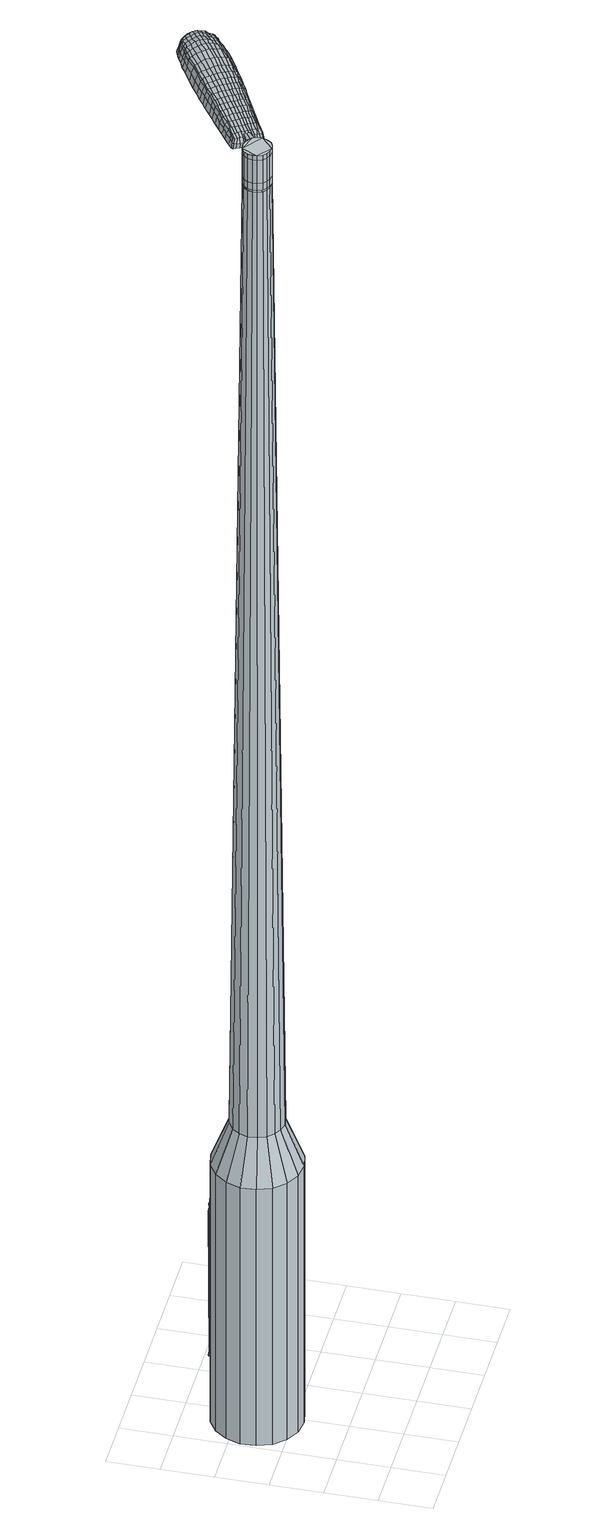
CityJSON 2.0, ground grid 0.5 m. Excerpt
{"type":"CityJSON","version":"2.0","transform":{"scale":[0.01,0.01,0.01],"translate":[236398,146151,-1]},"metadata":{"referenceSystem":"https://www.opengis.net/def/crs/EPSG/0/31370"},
"CityObjects":{
"object1":{"type":"GenericCityObject","attributes":{"cluster":683,"mean_distance_to_centroid":0.279,"new_centroid_x":236398.45,"new_centroid_y":146152.31,"mean_distance_to_camera":7.19,"H1":3.02,"H2":1.63,"Z_final":113.47,"cluster2":-1,"proj_x":236400.32,"proj_y":146155.31,"id_line":6601,"bearing_l":301.97,"distance":3.54,"orientation":"left","G_obj":31.97},"geometry":[{"type":"MultiSurface","lod":"2","boundaries":[[[0,1,2,3]],[[1,4,5,2]],[[4,6,7,5]],[[6,8,9,7]],[[8,10,11,9]],[[10,12,13,11]],[[12,14,15,13]],[[14,16,17,15]],[[16,18,19,17]],[[18,20,21,19]],[[20,22,23,21]],[[22,24,25,23]],[[24,26,27,25]],[[26,28,29,27]],[[28,30,31,29]],[[30,32,33,31]],[[32,34,35,33]],[[34,0,3,35]],[[36,37,38,39]],[[38,40,41,42]],[[41,43,42]],[[42,44,45,46]],[[45,47,46]],[[46,48,49,50]],[[49,51,50]],[[42,46,50,38]],[[50,52,39,38]],[[53,36,39]],[[2,5,7,35]],[[7,9,11,15]],[[11,13,15]],[[15,17,19,23]],[[19,21,23]],[[23,25,27,31]],[[27,29,31]],[[15,23,31,7]],[[31,33,35,7]],[[3,2,35]],[[1,0,54,55]],[[0,34,56,54]],[[34,32,57,56]],[[32,30,58,57]],[[30,28,59,58]],[[28,26,60,59]],[[26,24,61,60]],[[24,22,62,61]],[[22,20,63,62]],[[20,18,64,63]],[[18,16,65,64]],[[16,14,66,65]],[[14,12,67,66]],[[12,10,68,67]],[[10,8,69,68]],[[8,6,70,69]],[[6,4,71,70]],[[4,1,55,71]],[[55,54,72,73]],[[54,56,74,72]],[[56,57,75,74]],[[57,58,76,75]],[[58,59,77,76]],[[59,60,78,77]],[[60,61,79,78]],[[61,62,80,79]],[[62,63,81,80]],[[63,64,82,81]],[[64,65,83,82]],[[65,66,84,83]],[[66,67,85,84]],[[67,68,86,85]],[[68,69,87,86]],[[69,70,88,87]],[[70,71,89,88]],[[71,55,73,89]],[[90,91,92,73]],[[93,94,91,90]],[[75,95,94,93]],[[96,97,95,75]],[[98,99,97,96]],[[100,101,99,98]],[[102,103,101,100]],[[80,104,103,102]],[[105,106,104,80]],[[107,108,106,105]],[[83,109,108,107]],[[84,110,109,83]],[[111,112,110,84]],[[113,114,112,111]],[[115,116,114,113]],[[88,117,116,115]],[[118,119,117,88]],[[73,92,119,118]],[[120,121,122,123]],[[124,120,123,125]],[[126,124,125,127]],[[128,126,127,129]],[[130,128,129,131]],[[132,130,131,133]],[[134,132,133,135]],[[136,134,135,137]],[[138,136,137,139]],[[140,138,139,141]],[[142,140,141,143]],[[144,142,143,145]],[[146,144,145,147]],[[148,146,147,149]],[[150,148,149,151]],[[152,150,151,153]],[[72,90,73]],[[72,74,93,90]],[[74,75,93]],[[76,96,75]],[[76,77,98,96]],[[77,78,100,98]],[[78,79,102,100]],[[79,80,102]],[[81,105,80]],[[81,82,107,105]],[[82,83,107]],[[85,111,84]],[[85,86,113,111]],[[86,87,115,113]],[[87,88,115]],[[89,118,88]],[[89,73,118]],[[154,92,91]],[[155,119,92]],[[155,117,119]],[[156,116,117]],[[156,157,114,116]],[[157,158,112,114]],[[158,110,112]],[[159,108,109]],[[159,160,106,108]],[[160,104,106]],[[161,103,104]],[[161,162,101,103]],[[162,163,99,101]],[[163,164,97,99]],[[164,95,97]],[[165,94,95]],[[165,154,91,94]],[[39,52,152,166]],[[92,154,167,153]],[[53,39,166,121]],[[154,165,122,167]],[[36,53,121,120]],[[165,95,123,122]],[[37,36,120,124]],[[95,164,125,123]],[[38,37,124,126]],[[164,163,127,125]],[[40,38,126,128]],[[163,162,129,127]],[[41,40,128,130]],[[162,161,131,129]],[[43,41,130,132]],[[161,104,133,131]],[[42,43,132,134]],[[104,160,135,133]],[[44,42,134,136]],[[160,159,137,135]],[[45,44,136,138]],[[159,109,139,137]],[[47,45,138,140]],[[109,110,141,139]],[[46,47,140,142]],[[110,158,143,141]],[[48,46,142,144]],[[158,157,145,143]],[[49,48,144,146]],[[157,156,147,145]],[[51,49,146,148]],[[156,117,149,147]],[[50,51,148,150]],[[117,155,151,149]],[[52,50,150,152]],[[155,92,153,151]],[[152,153,168,169]],[[153,167,170,168]],[[167,122,171,170]],[[122,121,172,171]],[[121,166,173,172]],[[166,152,169,173]],[[174,175,176,177]],[[178,174,177,179]],[[174,178,180,181]],[[175,174,181,182]],[[183,184,185,186]],[[187,183,186,188]],[[183,187,189,190]],[[184,183,190,191]],[[192,193,194,195]],[[196,192,195,197]],[[192,196,198,199]],[[193,192,199,200]],[[201,202,203,204]],[[205,201,204,206]],[[201,205,207,208]],[[202,201,208,209]],[[210,211,212,213]],[[214,210,213,215]],[[210,214,216,217]],[[211,210,217,218]],[[219,220,221,222]],[[223,219,222,224]],[[219,223,225,226]],[[220,219,226,227]],[[228,229,230,231]],[[220,228,231,221]],[[228,220,227,232]],[[229,228,232,233]],[[234,235,236,237]],[[229,234,237,230]],[[234,229,233,238]],[[235,234,238,239]],[[240,178,179,241]],[[235,240,241,236]],[[240,235,239,242]],[[178,240,242,180]],[[243,244,245,246]],[[247,243,246,248]],[[243,247,249,250]],[[244,243,250,251]],[[252,253,254,255]],[[244,252,255,245]],[[252,244,251,256]],[[253,252,256,257]],[[258,259,260,261]],[[253,258,261,254]],[[258,253,257,262]],[[259,258,262,263]],[[264,265,266,267]],[[259,264,267,260]],[[264,259,263,268]],[[265,264,268,269]],[[270,175,182,271]],[[265,270,271,266]],[[270,265,269,272]],[[175,270,272,176]],[[273,274,275,276]],[[277,273,276,278]],[[273,277,279,280]],[[274,273,280,281]],[[282,283,284,285]],[[274,282,285,275]],[[282,274,281,286]],[[283,282,286,287]],[[288,289,290,291]],[[283,288,291,284]],[[288,283,287,292]],[[289,288,292,293]],[[294,187,188,295]],[[289,294,295,290]],[[294,289,293,296]],[[187,294,296,189]],[[297,298,299,300]],[[301,297,300,302]],[[297,301,303,304]],[[298,297,304,305]],[[306,307,308,309]],[[298,306,309,299]],[[306,298,305,310]],[[307,306,310,311]],[[312,313,314,315]],[[307,312,315,308]],[[312,307,311,316]],[[313,312,316,317]],[[318,319,320,321]],[[313,318,321,314]],[[318,313,317,322]],[[319,318,322,323]],[[324,184,191,325]],[[319,324,325,320]],[[324,319,323,326]],[[184,324,326,185]],[[327,213,212,328]],[[329,327,328,330]],[[327,329,331,332]],[[213,327,332,215]],[[333,329,330,334]],[[335,333,334,336]],[[333,335,337,338]],[[329,333,338,331]],[[339,335,336,340]],[[341,339,340,342]],[[339,341,343,344]],[[335,339,344,337]],[[345,341,342,346]],[[347,345,346,348]],[[345,347,349,350]],[[341,345,350,343]],[[351,347,348,352]],[[202,351,352,203]],[[351,202,209,353]],[[347,351,353,349]],[[354,355,200,199]],[[356,354,199,198]],[[354,356,357,358]],[[355,354,358,359]],[[360,361,359,358]],[[362,360,358,357]],[[360,362,363,364]],[[361,360,364,365]],[[366,367,365,364]],[[368,366,364,363]],[[366,368,369,370]],[[367,366,370,371]],[[372,373,371,370]],[[374,372,370,369]],[[372,374,207,205]],[[373,372,205,206]],[[375,376,377,378]],[[277,375,378,279]],[[375,277,278,379]],[[376,375,379,380]],[[381,196,197,382]],[[376,381,382,377]],[[381,376,380,383]],[[196,381,383,198]],[[384,385,386,387]],[[223,384,387,225]],[[384,223,224,388]],[[385,384,388,389]],[[390,391,392,393]],[[385,390,393,386]],[[390,385,389,394]],[[391,390,394,395]],[[396,193,200,397]],[[391,396,397,392]],[[396,391,395,398]],[[193,396,398,194]],[[399,400,401,402]],[[181,399,402,182]],[[399,181,180,403]],[[400,399,403,404]],[[405,406,407,408]],[[400,405,408,401]],[[405,400,404,409]],[[406,405,409,410]],[[411,204,203,412]],[[406,411,412,407]],[[411,406,410,413]],[[204,411,413,206]],[[414,415,416,417]],[[186,414,417,188]],[[414,186,185,418]],[[415,414,418,419]],[[420,208,207,421]],[[415,420,421,416]],[[420,415,419,422]],[[208,420,422,209]],[[423,424,425,426]],[[301,423,426,303]],[[423,301,302,427]],[[424,423,427,428]],[[429,214,215,430]],[[424,429,430,425]],[[429,424,428,431]],[[214,429,431,216]],[[432,433,434,435]],[[247,432,435,249]],[[432,247,248,436]],[[433,432,436,437]],[[438,439,440,441]],[[433,438,441,434]],[[438,433,437,442]],[[439,438,442,443]],[[444,211,218,445]],[[439,444,445,440]],[[444,439,443,446]],[[211,444,446,212]],[[447,448,437,436]],[[246,447,436,248]],[[447,246,245,449]],[[448,447,449,450]],[[451,452,443,442]],[[448,451,442,437]],[[451,448,450,453]],[[452,451,453,454]],[[455,328,212,446]],[[452,455,446,443]],[[455,452,454,456]],[[328,455,456,330]],[[457,458,459,460]],[[304,457,460,305]],[[457,304,303,426]],[[458,457,426,425]],[[461,332,331,462]],[[458,461,462,459]],[[461,458,425,430]],[[332,461,430,215]],[[463,464,450,449]],[[255,463,449,245]],[[463,255,254,465]],[[464,463,465,466]],[[467,468,454,453]],[[464,467,453,450]],[[467,464,466,469]],[[468,467,469,470]],[[471,334,330,456]],[[468,471,456,454]],[[471,468,470,472]],[[334,471,472,336]],[[473,474,475,476]],[[310,473,476,311]],[[473,310,305,460]],[[474,473,460,459]],[[477,338,337,478]],[[474,477,478,475]],[[477,474,459,462]],[[338,477,462,331]],[[479,480,466,465]],[[261,479,465,254]],[[479,261,260,481]],[[480,479,481,482]],[[483,484,470,469]],[[480,483,469,466]],[[483,480,482,485]],[[484,483,485,486]],[[487,340,336,472]],[[484,487,472,470]],[[487,484,486,488]],[[340,487,488,342]],[[489,490,491,492]],[[316,489,492,317]],[[489,316,311,476]],[[490,489,476,475]],[[493,344,343,494]],[[490,493,494,491]],[[493,490,475,478]],[[344,493,478,337]],[[495,496,482,481]],[[267,495,481,260]],[[495,267,266,497]],[[496,495,497,498]],[[499,500,486,485]],[[496,499,485,482]],[[499,496,498,501]],[[500,499,501,502]],[[503,346,342,488]],[[500,503,488,486]],[[503,500,502,504]],[[346,503,504,348]],[[505,506,507,508]],[[322,505,508,323]],[[505,322,317,492]],[[506,505,492,491]],[[509,350,349,510]],[[506,509,510,507]],[[509,506,491,494]],[[350,509,494,343]],[[511,512,498,497]],[[271,511,497,266]],[[511,271,182,402]],[[512,511,402,401]],[[513,514,502,501]],[[512,513,501,498]],[[513,512,401,408]],[[514,513,408,407]],[[515,352,348,504]],[[514,515,504,502]],[[515,514,407,412]],[[352,515,412,203]],[[516,517,419,418]],[[326,516,418,185]],[[516,326,323,508]],[[517,516,508,507]],[[518,353,209,422]],[[517,518,422,419]],[[518,517,507,510]],[[353,518,510,349]],[[519,520,380,379]],[[276,519,379,278]],[[519,276,275,521]],[[520,519,521,522]],[[523,356,198,383]],[[520,523,383,380]],[[523,520,522,524]],[[356,523,524,357]],[[525,526,527,528]],[[226,525,528,227]],[[525,226,225,387]],[[526,525,387,386]],[[529,530,531,532]],[[526,529,532,527]],[[529,526,386,393]],[[530,529,393,392]],[[533,355,359,534]],[[530,533,534,531]],[[533,530,392,397]],[[355,533,397,200]],[[535,536,522,521]],[[285,535,521,275]],[[535,285,284,537]],[[536,535,537,538]],[[539,362,357,524]],[[536,539,524,522]],[[539,536,538,540]],[[362,539,540,363]],[[541,542,543,544]],[[232,541,544,233]],[[541,232,227,528]],[[542,541,528,527]],[[545,546,547,548]],[[542,545,548,543]],[[545,542,527,532]],[[546,545,532,531]],[[549,361,365,550]],[[546,549,550,547]],[[549,546,531,534]],[[361,549,534,359]],[[551,552,538,537]],[[291,551,537,284]],[[551,291,290,553]],[[552,551,553,554]],[[555,368,363,540]],[[552,555,540,538]],[[555,552,554,556]],[[368,555,556,369]],[[557,558,559,560]],[[238,557,560,239]],[[557,238,233,544]],[[558,557,544,543]],[[561,562,563,564]],[[558,561,564,559]],[[561,558,543,548]],[[562,561,548,547]],[[565,367,371,566]],[[562,565,566,563]],[[565,562,547,550]],[[367,565,550,365]],[[567,568,554,553]],[[295,567,553,290]],[[567,295,188,417]],[[568,567,417,416]],[[569,374,369,556]],[[568,569,556,554]],[[569,568,416,421]],[[374,569,421,207]],[[570,571,404,403]],[[242,570,403,180]],[[570,242,239,560]],[[571,570,560,559]],[[572,573,410,409]],[[571,572,409,404]],[[572,571,559,564]],[[573,572,564,563]],[[574,373,206,413]],[[573,574,413,410]],[[574,573,563,566]],[[373,574,566,371]],[[575,576,577,578]],[[578,577,579,580]],[[581,579,577,582]],[[582,577,576,583]],[[584,585,586,587]],[[587,586,588,589]],[[590,588,586,591]],[[591,586,585,592]],[[593,594,595,596]],[[596,595,597,598]],[[599,597,595,600]],[[600,595,594,601]],[[602,603,604,605]],[[605,604,606,607]],[[608,606,604,609]],[[609,604,603,610]],[[611,612,613,614]],[[614,613,615,616]],[[617,615,613,618]],[[618,613,612,619]],[[620,621,622,623]],[[623,622,624,625]],[[626,624,622,627]],[[627,622,621,628]],[[629,630,631,632]],[[632,631,621,620]],[[628,621,631,633]],[[633,631,630,634]],[[635,636,637,638]],[[638,637,630,629]],[[634,630,637,639]],[[639,637,636,640]],[[580,579,641,642]],[[642,641,636,635]],[[640,636,641,643]],[[643,641,579,581]],[[644,645,646,647]],[[647,646,648,649]],[[650,648,646,651]],[[651,646,645,652]],[[653,654,655,656]],[[656,655,645,644]],[[652,645,655,657]],[[657,655,654,658]],[[659,660,661,662]],[[662,661,654,653]],[[658,654,661,663]],[[663,661,660,664]],[[665,666,667,668]],[[668,667,660,659]],[[664,660,667,669]],[[669,667,666,670]],[[583,576,671,672]],[[672,671,666,665]],[[670,666,671,673]],[[673,671,576,575]],[[674,675,676,677]],[[677,676,678,679]],[[680,678,676,681]],[[681,676,675,682]],[[683,684,685,686]],[[686,685,675,674]],[[682,675,685,687]],[[687,685,684,688]],[[689,690,691,692]],[[692,691,684,683]],[[688,684,691,693]],[[693,691,690,694]],[[589,588,695,696]],[[696,695,690,689]],[[694,690,695,697]],[[697,695,588,590]],[[698,699,700,701]],[[701,700,702,703]],[[704,702,700,705]],[[705,700,699,706]],[[707,708,709,710]],[[710,709,699,698]],[[706,699,709,711]],[[711,709,708,712]],[[713,714,715,716]],[[716,715,708,707]],[[712,708,715,717]],[[717,715,714,718]],[[719,720,721,722]],[[722,721,714,713]],[[718,714,721,723]],[[723,721,720,724]],[[592,585,725,726]],[[726,725,720,719]],[[724,720,725,727]],[[727,725,585,584]],[[611,614,728,729]],[[729,728,730,731]],[[732,730,728,733]],[[733,728,614,616]],[[731,730,734,735]],[[735,734,736,737]],[[738,736,734,739]],[[739,734,730,732]],[[737,736,740,741]],[[741,740,742,743]],[[744,742,740,745]],[[745,740,736,738]],[[743,742,746,747]],[[747,746,748,749]],[[750,748,746,751]],[[751,746,742,744]],[[749,748,752,753]],[[753,752,603,602]],[[610,603,752,754]],[[754,752,748,750]],[[601,755,756,600]],[[600,756,757,599]],[[758,757,756,759]],[[759,756,755,760]],[[760,761,762,759]],[[759,762,763,758]],[[764,763,762,765]],[[765,762,761,766]],[[766,767,768,765]],[[765,768,769,764]],[[770,769,768,771]],[[771,768,767,772]],[[772,773,774,771]],[[771,774,775,770]],[[608,775,774,606]],[[606,774,773,607]],[[776,777,778,779]],[[779,778,678,680]],[[679,678,778,780]],[[780,778,777,781]],[[598,597,782,783]],[[783,782,777,776]],[[781,777,782,784]],[[784,782,597,599]],[[785,786,787,788]],[[788,787,624,626]],[[625,624,787,789]],[[789,787,786,790]],[[791,792,793,794]],[[794,793,786,785]],[[790,786,793,795]],[[795,793,792,796]],[[601,594,797,798]],[[798,797,792,791]],[[796,792,797,799]],[[799,797,594,593]],[[800,801,802,803]],[[803,802,582,583]],[[581,582,802,804]],[[804,802,801,805]],[[806,807,808,809]],[[809,808,801,800]],[[805,801,808,810]],[[810,808,807,811]],[[602,605,812,813]],[[813,812,807,806]],[[811,807,812,814]],[[814,812,605,607]],[[815,816,817,818]],[[818,817,587,589]],[[584,587,817,819]],[[819,817,816,820]],[[608,609,821,822]],[[822,821,816,815]],[[820,816,821,823]],[[823,821,609,610]],[[824,825,826,827]],[[827,826,702,704]],[[703,702,826,828]],[[828,826,825,829]],[[616,615,830,831]],[[831,830,825,824]],[[829,825,830,832]],[[832,830,615,617]],[[833,834,835,836]],[[836,835,648,650]],[[649,648,835,837]],[[837,835,834,838]],[[839,840,841,842]],[[842,841,834,833]],[[838,834,841,843]],[[843,841,840,844]],[[619,612,845,846]],[[846,845,840,839]],[[844,840,845,847]],[[847,845,612,611]],[[838,848,837]],[[837,848,647,649]],[[644,647,848,849]],[[849,848,850]],[[844,851,852,843]],[[843,852,848,838]],[[850,848,852,853]],[[853,852,851,854]],[[611,729,855,847]],[[847,855,851,844]],[[854,851,855,856]],[[856,855,729,731]],[[857,858,859,860]],[[860,859,705,706]],[[704,705,859,827]],[[827,859,858,824]],[[732,733,861,862]],[[862,861,858,857]],[[824,858,861,831]],[[831,861,733,616]],[[850,863,864,849]],[[849,864,656,644]],[[653,656,864,865]],[[865,864,863,866]],[[854,867,868,853]],[[853,868,863,850]],[[866,863,868,869]],[[869,868,867,870]],[[731,735,871,856]],[[856,871,867,854]],[[870,867,871,872]],[[872,871,735,737]],[[873,874,875,876]],[[876,875,711,712]],[[706,711,875,860]],[[860,875,874,857]],[[738,739,877,878]],[[878,877,874,873]],[[857,874,877,862]],[[862,877,739,732]],[[866,879,880,865]],[[865,880,662,653]],[[659,662,880,881]],[[881,880,879,882]],[[870,883,884,869]],[[869,884,879,866]],[[882,879,884,885]],[[885,884,883,886]],[[737,741,887,872]],[[872,887,883,870]],[[886,883,887,888]],[[888,887,741,743]],[[889,890,891,892]],[[892,891,717,718]],[[712,717,891,876]],[[876,891,890,873]],[[744,745,893,894]],[[894,893,890,889]],[[873,890,893,878]],[[878,893,745,738]],[[882,895,896,881]],[[881,896,668,659]],[[665,668,896,897]],[[897,896,895,898]],[[886,899,900,885]],[[885,900,895,882]],[[898,895,900,901]],[[901,900,899,902]],[[743,747,903,888]],[[888,903,899,886]],[[902,899,903,904]],[[904,903,747,749]],[[905,906,907,908]],[[908,907,723,724]],[[718,723,907,892]],[[892,907,906,889]],[[750,751,909,910]],[[910,909,906,905]],[[889,906,909,894]],[[894,909,751,744]],[[898,911,912,897]],[[897,912,672,665]],[[583,672,912,803]],[[803,912,911,800]],[[902,913,914,901]],[[901,914,911,898]],[[800,911,914,809]],[[809,914,913,806]],[[749,753,915,904]],[[904,915,913,902]],[[806,913,915,813]],[[813,915,753,602]],[[820,916,917,819]],[[819,917,727,584]],[[724,727,917,908]],[[908,917,916,905]],[[610,754,918,823]],[[823,918,916,820]],[[905,916,918,910]],[[910,918,754,750]],[[781,919,920,780]],[[780,920,677,679]],[[674,677,920,921]],[[921,920,919,922]],[[599,757,923,784]],[[784,923,919,781]],[[922,919,923,924]],[[924,923,757,758]],[[925,926,927,928]],[[928,927,627,628]],[[626,627,927,788]],[[788,927,926,785]],[[929,930,931,932]],[[932,931,926,925]],[[785,926,931,794]],[[794,931,930,791]],[[760,755,933,934]],[[934,933,930,929]],[[791,930,933,798]],[[798,933,755,601]],[[922,935,936,921]],[[921,936,686,674]],[[683,686,936,937]],[[937,936,935,938]],[[758,763,939,924]],[[924,939,935,922]],[[938,935,939,940]],[[940,939,763,764]],[[941,942,943,944]],[[944,943,633,634]],[[628,633,943,928]],[[928,943,942,925]],[[945,946,947,948]],[[948,947,942,941]],[[925,942,947,932]],[[932,947,946,929]],[[766,761,949,950]],[[950,949,946,945]],[[929,946,949,934]],[[934,949,761,760]],[[938,951,952,937]],[[937,952,692,683]],[[689,692,952,953]],[[953,952,951,954]],[[764,769,955,940]],[[940,955,951,938]],[[954,951,955,956]],[[956,955,769,770]],[[957,958,959,960]],[[960,959,639,640]],[[634,639,959,944]],[[944,959,958,941]],[[961,962,963,964]],[[964,963,958,957]],[[941,958,963,948]],[[948,963,962,945]],[[772,767,965,966]],[[966,965,962,961]],[[945,962,965,950]],[[950,965,767,766]],[[954,967,968,953]],[[953,968,696,689]],[[589,696,968,818]],[[818,968,967,815]],[[770,775,969,956]],[[956,969,967,954]],[[815,967,969,822]],[[822,969,775,608]],[[805,970,971,804]],[[804,971,643,581]],[[640,643,971,960]],[[960,971,970,957]],[[811,972,973,810]],[[810,973,970,805]],[[957,970,973,964]],[[964,973,972,961]],[[607,773,974,814]],[[814,974,972,811]],[[961,972,974,966]],[[966,974,773,772]],[[575,578,177,176]],[[578,580,179,177]],[[590,591,190,189]],[[591,592,191,190]],[[593,596,195,194]],[[596,598,197,195]],[[617,618,217,216]],[[618,619,218,217]],[[620,623,222,221]],[[623,625,224,222]],[[629,632,231,230]],[[632,620,221,231]],[[635,638,237,236]],[[638,629,230,237]],[[580,642,241,179]],[[642,635,236,241]],[[650,651,250,249]],[[651,652,251,250]],[[652,657,256,251]],[[657,658,257,256]],[[658,663,262,257]],[[663,664,263,262]],[[664,669,268,263]],[[669,670,269,268]],[[670,673,272,269]],[[673,575,176,272]],[[680,681,280,279]],[[681,682,281,280]],[[682,687,286,281]],[[687,688,287,286]],[[688,693,292,287]],[[693,694,293,292]],[[694,697,296,293]],[[697,590,189,296]],[[698,701,300,299]],[[701,703,302,300]],[[707,710,309,308]],[[710,698,299,309]],[[713,716,315,314]],[[716,707,308,315]],[[719,722,321,320]],[[722,713,314,321]],[[592,726,325,191]],[[726,719,320,325]],[[776,779,378,377]],[[779,680,279,378]],[[598,783,382,197]],[[783,776,377,382]],[[625,789,388,224]],[[789,790,389,388]],[[790,795,394,389]],[[795,796,395,394]],[[796,799,398,395]],[[799,593,194,398]],[[703,828,427,302]],[[828,829,428,427]],[[829,832,431,428]],[[832,617,216,431]],[[833,836,435,434]],[[836,650,249,435]],[[839,842,441,440]],[[842,833,434,441]],[[619,846,445,218]],[[846,839,440,445]],[[975,976,977,978]],[[979,980,978,977]],[[981,982,983,984]],[[985,986,987,988]],[[976,989,990,977]],[[991,979,977,990]],[[992,981,984,993]],[[994,995,986,985]],[[989,996,997,990]],[[997,998,991,990]],[[999,992,993,1000]],[[1001,995,994,1002]],[[996,1003,1004,997]],[[1004,1005,998,997]],[[1006,999,1000,1007]],[[1008,1001,1002,1009]],[[1010,1011,1012,1013]],[[1014,1015,1011,1010]],[[1014,1016,1017,1015]],[[1016,1018,1019,1017]],[[1020,1021,1022,1023]],[[1024,1025,1021,1020]],[[1026,1027,1025,1024]],[[1028,1029,1027,1026]],[[1023,1012,1011,1020]],[[1020,1011,1015,1024]],[[1015,1017,1026,1024]],[[1017,1019,1028,1026]],[[984,983,980,979]],[[993,984,979,991]],[[998,1000,993,991]],[[1005,1007,1000,998]],[[985,988,982,981]],[[994,985,981,992]],[[1002,994,992,999]],[[1009,1002,999,1006]],[[986,1010,1013,987]],[[995,1014,1010,986]],[[1016,1014,995,1001]],[[1018,1016,1001,1008]],[[1030,1031,1032,1033]],[[1032,1034,1035,1036]],[[1032,1036,1037,1038]],[[1032,1038,1033]],[[1039,1030,1033,1040]],[[1041,1040,1033,1042]],[[1043,1042,1033]],[[1044,1032,1031,1045]],[[1046,1044,1045,1047]],[[1048,1046,1047,1049]],[[1050,1048,1049,1051]],[[1052,1050,1051,1053]],[[1053,1054,1055,1056]],[[1053,1056,1057,1058]],[[1053,1058,1059,1060]],[[1059,1061,1062,1063]],[[1059,1063,1064,1065]],[[1059,1065,1060]],[[1053,1060,1052]],[[1066,1067,1031,1030]],[[1068,1069,1034,1032]],[[1070,1071,1043,1033]],[[1067,1072,1045,1031]],[[1073,1068,1032,1044]],[[1072,1074,1047,1045]],[[1075,1073,1044,1046]],[[1074,1076,1049,1047]],[[1077,1075,1046,1048]],[[1076,1078,1051,1049]],[[1079,1077,1048,1050]],[[1078,1080,1053,1051]],[[1081,1079,1050,1052]],[[1080,1082,1054,1053]],[[1083,1084,1061,1059]],[[1085,1081,1052,1060]],[[1055,1054,1082,1086]],[[1056,1055,1086,1087]],[[1057,1056,1087,1088]],[[1058,1057,1088,1089]],[[1059,1058,1089,1083]],[[1090,1066,1030,1039]],[[1091,1090,1039,1040]],[[1092,1091,1040,1041]],[[1093,1092,1041,1042]],[[1071,1093,1042,1043]],[[1035,1034,1069,1094]],[[1062,1061,1084,1095]],[[1036,1035,1094,1096]],[[1037,1036,1096,1097]],[[1038,1037,1097,1098]],[[1033,1038,1098,1070]],[[1063,1062,1095,1099]],[[1064,1063,1099,1100]],[[1065,1064,1100,1101]],[[1060,1065,1101,1085]]]}]}
},
"vertices":[
[81,156,384],[87,142,384],[87,142,96],[81,156,96],[87,128,384],[87,128,96],[83,114,384],[83,114,96],[74,102,384],[74,102,96],[61,94,384],[61,94,96],[47,91,384],[47,91,96],[32,93,384],[32,93,96],[19,100,384],[19,100,96],[9,111,384],[9,111,96],[4,125,384],[4,125,96],[3,139,384],[3,139,96],[8,153,384],[8,153,96],[17,165,384],[17,165,96],[29,173,384],[29,173,96],[44,176,384],[44,176,96],[58,174,384],[58,174,96],[71,167,384],[71,167,96],[49,146,1524],[45,147,1524],[40,146,1524],[57,141,1524],[36,144,1524],[33,140,1524],[32,131,1524],[32,135,1524],[34,126,1524],[37,123,1524],[46,120,1524],[41,121,1524],[50,121,1524],[54,123,1524],[59,132,1524],[57,127,1524],[58,136,1524],[54,144,1524],[67,147,429],[70,139,429],[61,153,429],[53,157,429],[44,159,429],[36,157,429],[28,152,429],[23,145,429],[20,137,429],[21,128,429],[24,120,429],[30,114,429],[37,110,429],[46,108,429],[55,110,429],[62,115,429],[67,122,429],[70,130,429],[57,141,1483],[58,136,1483],[54,144,1483],[49,146,1483],[45,147,1483],[40,146,1483],[36,144,1483],[33,140,1483],[32,135,1483],[32,131,1483],[34,126,1483],[37,123,1483],[41,121,1483],[46,120,1483],[50,121,1483],[54,123,1483],[57,127,1483],[59,132,1483],[56,140,1483],[56,140,1485],[58,136,1485],[53,144,1483],[53,144,1485],[49,146,1485],[45,146,1483],[45,146,1485],[40,145,1483],[40,145,1485],[37,143,1483],[37,143,1485],[34,140,1483],[34,140,1485],[32,135,1485],[33,131,1483],[33,131,1485],[34,127,1483],[34,127,1485],[37,123,1485],[41,121,1485],[46,121,1483],[46,121,1485],[50,122,1483],[50,122,1485],[54,124,1483],[54,124,1485],[57,127,1485],[58,132,1483],[58,132,1485],[49,146,1519],[54,144,1519],[54,144,1493],[49,146,1493],[45,147,1519],[45,147,1493],[40,146,1519],[40,146,1493],[36,144,1519],[36,144,1493],[33,140,1519],[33,140,1493],[32,135,1519],[32,135,1493],[32,131,1519],[32,131,1493],[34,126,1519],[34,126,1493],[37,123,1519],[37,123,1493],[41,121,1519],[41,121,1493],[46,120,1519],[46,120,1493],[50,121,1519],[50,121,1493],[54,123,1519],[54,123,1493],[57,127,1519],[57,127,1493],[59,132,1519],[59,132,1493],[58,136,1519],[58,136,1493],[57,141,1485],[59,132,1485],[54,123,1485],[50,121,1485],[46,120,1485],[34,126,1485],[32,131,1485],[33,140,1485],[36,144,1485],[40,146,1485],[45,147,1485],[54,144,1485],[57,141,1519],[57,141,1493],[74,148,1513],[74,148,1518],[72,151,1513],[71,153,1513],[71,153,1518],[72,151,1518],[146,173,1519],[139,170,1518],[141,169,1509],[148,173,1510],[153,177,1519],[155,177,1510],[151,178,1526],[144,174,1525],[138,170,1525],[125,206,1519],[120,202,1518],[120,200,1525],[125,204,1525],[133,211,1519],[133,209,1526],[133,213,1510],[126,208,1510],[120,204,1509],[197,230,1519],[199,227,1519],[200,227,1513],[198,230,1513],[194,233,1519],[195,233,1513],[193,232,1524],[196,229,1524],[198,226,1524],[134,191,1530],[128,187,1529],[130,184,1529],[136,188,1530],[142,196,1531],[144,193,1531],[140,199,1530],[132,194,1530],[126,190,1529],[66,148,1512],[67,145,1512],[68,146,1517],[67,148,1517],[64,150,1512],[65,151,1517],[65,151,1506],[67,148,1506],[68,146,1506],[195,206,1519],[193,204,1519],[194,203,1512],[197,205,1512],[197,207,1518],[198,207,1512],[196,208,1522],[194,207,1523],[192,204,1524],[189,201,1519],[184,197,1519],[186,197,1512],[190,200,1512],[188,202,1524],[183,198,1525],[179,194,1519],[173,190,1519],[175,189,1511],[181,193,1511],[178,195,1526],[171,190,1526],[163,184,1519],[165,183,1510],[162,184,1526],[81,138,1513],[88,141,1513],[86,142,1518],[80,138,1517],[76,135,1512],[76,136,1516],[77,135,1506],[82,137,1507],[89,141,1507],[94,145,1514],[101,148,1515],[99,149,1520],[93,146,1519],[96,144,1507],[102,148,1507],[107,152,1515],[114,156,1516],[112,156,1522],[106,153,1521],[109,151,1508],[116,155,1508],[120,159,1517],[127,163,1517],[125,163,1524],[119,160,1523],[122,158,1508],[129,162,1509],[133,166,1518],[132,167,1524],[135,166,1509],[177,236,1519],[174,235,1519],[174,234,1524],[177,235,1523],[179,237,1518],[179,236,1522],[179,239,1512],[177,238,1512],[174,237,1512],[170,233,1519],[164,230,1519],[165,229,1525],[170,232,1524],[170,235,1512],[165,232,1512],[159,227,1519],[152,223,1519],[152,222,1526],[159,226,1526],[159,229,1511],[153,225,1511],[143,217,1519],[143,215,1526],[143,219,1510],[65,163,1513],[71,168,1513],[71,169,1507],[65,165,1507],[61,160,1512],[61,161,1506],[62,160,1516],[65,162,1517],[71,166,1518],[77,172,1514],[83,177,1515],[84,178,1507],[78,174,1507],[77,171,1519],[83,175,1520],[90,181,1515],[96,185,1516],[96,187,1508],[90,183,1508],[90,179,1521],[96,184,1522],[102,189,1517],[108,194,1517],[108,196,1509],[102,191,1508],[102,188,1523],[108,192,1524],[114,198,1518],[114,200,1509],[114,196,1524],[71,151,1519],[73,149,1519],[78,155,1520],[79,153,1520],[76,158,1520],[70,154,1519],[84,159,1522],[86,157,1522],[90,163,1523],[92,161,1523],[89,166,1523],[83,162,1521],[97,167,1524],[98,165,1524],[103,171,1525],[104,169,1525],[101,174,1525],[95,170,1524],[109,175,1526],[111,172,1526],[115,179,1527],[117,176,1527],[114,182,1527],[107,178,1526],[122,183,1528],[123,180,1528],[120,186,1528],[193,228,1527],[195,224,1527],[190,230,1526],[186,228,1527],[189,225,1528],[191,222,1528],[184,222,1529],[186,219,1529],[181,225,1528],[175,221,1530],[178,218,1530],[180,215,1530],[171,214,1531],[173,211,1531],[169,217,1530],[161,212,1531],[164,209,1531],[166,206,1531],[153,202,1531],[155,199,1531],[151,206,1531],[182,237,1518],[185,237,1519],[185,238,1513],[182,239,1513],[181,236,1523],[184,236,1523],[189,235,1519],[190,236,1513],[188,234,1524],[198,209,1518],[199,212,1518],[198,212,1523],[197,209,1523],[200,209,1513],[200,212,1513],[200,216,1519],[201,219,1519],[199,219,1524],[199,215,1523],[201,216,1513],[201,220,1513],[200,223,1519],[199,222,1524],[201,224,1513],[143,175,1528],[142,177,1528],[136,173,1528],[137,172,1527],[151,180,1528],[150,181,1529],[141,179,1529],[139,182,1530],[133,178,1529],[135,176,1528],[149,184,1529],[147,187,1530],[138,185,1530],[131,181,1529],[145,190,1531],[126,203,1528],[127,201,1529],[135,206,1529],[133,208,1528],[120,199,1527],[121,197,1528],[130,197,1529],[137,202,1530],[124,193,1528],[60,158,1512],[61,156,1512],[62,156,1517],[61,158,1517],[60,159,1506],[61,157,1506],[62,153,1512],[64,154,1517],[63,154,1506],[74,135,1512],[73,137,1512],[74,136,1506],[75,135,1506],[74,136,1517],[73,138,1517],[71,139,1512],[70,141,1512],[71,141,1506],[73,139,1506],[72,140,1517],[71,142,1517],[69,143,1512],[70,143,1506],[70,144,1517],[79,139,1519],[78,141,1519],[85,143,1520],[85,144,1520],[77,142,1519],[75,145,1519],[83,146,1520],[82,148,1520],[74,147,1519],[81,151,1520],[65,161,1519],[66,159,1519],[73,164,1520],[72,165,1520],[68,157,1519],[74,161,1520],[92,147,1521],[91,148,1521],[98,150,1522],[98,152,1522],[90,150,1521],[88,152,1521],[96,154,1522],[95,156,1523],[87,155,1522],[93,158,1523],[78,169,1521],[79,168,1521],[85,172,1522],[84,174,1522],[81,165,1521],[87,169,1522],[105,154,1523],[104,155,1523],[111,157,1524],[110,159,1524],[103,157,1523],[101,160,1524],[109,161,1525],[108,164,1525],[100,162,1524],[106,166,1525],[90,178,1523],[91,176,1523],[97,180,1524],[96,182,1524],[93,173,1524],[99,177,1525],[118,161,1525],[117,163,1525],[124,165,1526],[123,166,1526],[115,165,1526],[114,167,1526],[122,168,1527],[120,171,1527],[112,170,1526],[119,174,1527],[102,186,1525],[103,184,1525],[109,189,1526],[108,190,1526],[105,181,1526],[111,185,1527],[131,168,1527],[130,170,1527],[128,172,1527],[127,175,1528],[125,177,1528],[114,195,1527],[115,193,1527],[118,189,1528],[179,235,1525],[182,234,1525],[176,233,1526],[178,233,1526],[186,233,1526],[182,231,1527],[195,208,1525],[196,210,1525],[193,208,1526],[192,206,1525],[196,214,1525],[197,217,1526],[193,215,1527],[193,211,1526],[196,221,1526],[193,219,1527],[171,231,1526],[174,230,1527],[166,228,1527],[168,227,1528],[177,228,1528],[171,224,1529],[188,203,1526],[188,205,1527],[183,202,1528],[183,200,1527],[188,208,1527],[188,212,1528],[182,208,1529],[183,205,1528],[187,215,1528],[181,211,1530],[160,225,1528],[162,223,1529],[153,221,1528],[155,219,1529],[166,221,1529],[158,216,1530],[178,196,1528],[178,198,1528],[170,194,1529],[171,192,1528],[177,201,1529],[176,204,1530],[169,200,1530],[170,196,1530],[175,208,1530],[167,203,1531],[143,214,1529],[145,212,1529],[148,209,1530],[161,186,1528],[160,187,1529],[159,190,1530],[158,193,1530],[156,196,1531],[140,171,1509],[139,171,1518],[145,175,1518],[147,174,1509],[152,179,1519],[154,179,1510],[151,180,1525],[143,176,1525],[137,172,1525],[121,199,1525],[121,200,1518],[127,204,1518],[127,203,1525],[134,209,1519],[134,207,1525],[134,211,1510],[127,206,1509],[121,202,1509],[198,226,1513],[197,226,1519],[195,229,1519],[196,229,1513],[193,231,1519],[193,232,1513],[191,230,1524],[194,228,1524],[196,225,1524],[130,184,1528],[128,187,1528],[135,191,1529],[136,188,1529],[142,196,1529],[144,193,1529],[140,199,1529],[133,194,1529],[127,190,1528],[70,147,1516],[69,147,1512],[68,149,1512],[69,149,1516],[66,151,1512],[67,152,1516],[67,152,1506],[68,149,1506],[70,147,1506],[193,204,1512],[191,205,1519],[194,207,1518],[195,206,1512],[195,209,1518],[197,208,1512],[194,209,1522],[193,208,1523],[190,206,1523],[185,198,1512],[183,199,1519],[188,202,1519],[189,202,1512],[186,203,1524],[182,200,1525],[174,191,1511],[172,191,1519],[178,195,1519],[180,195,1511],[177,196,1525],[170,192,1526],[162,185,1519],[164,185,1510],[161,186,1526],[86,144,1518],[87,143,1513],[80,140,1513],[79,140,1517],[76,137,1512],[76,138,1515],[77,137,1506],[81,139,1506],[88,143,1507],[99,151,1520],[100,150,1514],[93,147,1514],[92,147,1519],[95,146,1507],[101,150,1507],[112,158,1522],[113,157,1516],[106,154,1515],[105,154,1521],[108,153,1508],[115,157,1508],[124,165,1523],[126,164,1517],[120,161,1516],[118,162,1522],[121,160,1508],[128,164,1508],[132,168,1517],[131,169,1524],[134,167,1509],[175,232,1523],[175,233,1519],[178,235,1518],[178,233,1523],[180,235,1518],[179,234,1522],[180,237,1512],[178,236,1512],[175,235,1512],[165,227,1525],[165,228,1519],[170,231,1519],[171,230,1524],[171,233,1512],[166,230,1512],[153,220,1526],[153,222,1519],[160,226,1519],[160,224,1525],[160,227,1511],[154,223,1511],[144,215,1519],[144,214,1526],[144,217,1510],[73,168,1507],[72,166,1513],[66,162,1513],[66,163,1506],[62,159,1512],[62,160,1506],[63,159,1515],[66,161,1517],[72,165,1518],[85,177,1507],[85,175,1514],[79,171,1514],[79,172,1507],[79,169,1519],[85,174,1520],[97,185,1508],[97,184,1516],[91,179,1515],[91,181,1508],[91,178,1521],[97,182,1522],[109,194,1508],[109,192,1517],[103,188,1516],[103,190,1508],[103,186,1522],[109,190,1523],[115,196,1517],[115,198,1509],[115,195,1524],[72,152,1518],[74,150,1518],[78,155,1519],[80,153,1519],[77,158,1519],[71,154,1518],[85,159,1520],[86,157,1520],[91,163,1521],[92,161,1521],[89,166,1521],[83,162,1520],[97,167,1523],[99,165,1523],[103,171,1524],[105,169,1524],[102,174,1524],[96,170,1523],[110,175,1525],[111,173,1525],[116,179,1526],[118,177,1526],[114,182,1526],[108,178,1525],[122,183,1527],[124,180,1527],[120,186,1527],[194,224,1526],[192,227,1526],[189,229,1525],[186,227,1526],[189,225,1526],[190,222,1526],[185,218,1528],[183,221,1528],[181,224,1527],[175,220,1528],[177,218,1529],[179,215,1529],[173,211,1530],[171,214,1530],[169,217,1529],[161,212,1530],[164,209,1530],[165,206,1530],[155,199,1530],[153,202,1530],[151,205,1530],[184,236,1513],[184,235,1518],[181,235,1518],[181,237,1512],[181,234,1523],[183,234,1523],[188,233,1519],[189,234,1513],[187,232,1523],[196,212,1523],[197,212,1518],[196,210,1518],[195,210,1523],[198,210,1512],[198,212,1512],[197,219,1523],[198,219,1519],[198,216,1519],[197,215,1523],[199,216,1513],[199,219,1513],[198,223,1519],[197,222,1524],[199,223,1513],[136,174,1527],[142,178,1527],[142,176,1527],[136,173,1526],[150,181,1527],[150,182,1528],[133,179,1528],[139,183,1528],[141,180,1528],[135,176,1527],[148,184,1528],[147,187,1529],[138,185,1529],[132,182,1528],[145,190,1529],[135,205,1528],[128,200,1527],[127,202,1527],[134,206,1527],[121,198,1526],[122,197,1527],[130,197,1528],[138,202,1528],[124,193,1527],[64,157,1516],[63,157,1512],[62,158,1512],[63,158,1516],[62,159,1506],[63,159,1506],[64,155,1512],[65,155,1516],[65,156,1506],[76,138,1506],[75,138,1512],[75,137,1512],[76,137,1506],[75,138,1516],[75,139,1516],[73,142,1506],[72,142,1512],[73,140,1512],[74,140,1506],[74,141,1516],[73,143,1516],[71,144,1512],[71,145,1506],[71,145,1516],[79,141,1518],[85,144,1519],[85,145,1519],[76,145,1518],[78,143,1518],[84,147,1519],[82,149,1519],[75,147,1518],[81,151,1519],[73,164,1519],[67,160,1518],[67,161,1518],[73,165,1519],[69,157,1518],[75,161,1519],[91,148,1520],[92,148,1520],[98,151,1521],[98,152,1521],[89,153,1520],[90,150,1520],[97,154,1521],[95,156,1521],[87,155,1520],[94,159,1521],[86,172,1521],[79,168,1520],[79,169,1520],[85,173,1521],[81,165,1520],[87,169,1521],[104,156,1522],[105,155,1522],[111,159,1523],[111,160,1523],[102,160,1522],[103,158,1522],[109,162,1523],[108,164,1524],[100,163,1523],[106,166,1524],[98,180,1523],[92,176,1522],[91,177,1522],[97,181,1523],[94,173,1522],[100,177,1523],[117,163,1524],[118,162,1524],[124,166,1525],[123,167,1525],[114,168,1525],[116,165,1524],[122,169,1525],[121,172,1526],[113,170,1525],[119,174,1526],[110,188,1525],[104,184,1524],[103,185,1524],[109,190,1525],[106,181,1524],[112,185,1525],[130,170,1526],[130,169,1526],[127,175,1527],[128,173,1526],[125,178,1527],[116,193,1526],[115,194,1526],[118,189,1526],[181,233,1524],[179,233,1524],[176,232,1525],[178,231,1525],[185,231,1525],[182,230,1525],[191,209,1525],[194,211,1524],[193,209,1524],[191,207,1525],[192,215,1526],[195,217,1525],[195,214,1524],[192,212,1525],[195,221,1525],[192,219,1526],[173,229,1526],[171,229,1526],[166,226,1526],[168,226,1527],[177,227,1526],[171,223,1527],[182,202,1527],[187,206,1526],[187,204,1526],[182,201,1526],[181,208,1528],[187,212,1527],[187,209,1526],[182,205,1527],[186,215,1527],[180,211,1528],[162,223,1527],[161,223,1527],[154,219,1527],[155,218,1528],[166,220,1528],[158,215,1529],[170,194,1528],[177,199,1527],[177,197,1527],[170,193,1527],[168,200,1529],[176,205,1529],[176,201,1528],[169,197,1528],[175,208,1529],[167,203,1530],[145,212,1528],[144,213,1528],[148,209,1529],[160,188,1528],[160,187,1528],[158,194,1529],[159,191,1529],[156,197,1530],[76,137,1508],[73,142,1508],[101,159,1509],[105,152,1509],[120,169,1510],[124,162,1510],[154,190,1512],[159,182,1512],[143,172,1511],[138,180,1511],[169,199,1513],[180,207,1514],[185,199,1514],[174,191,1513],[69,148,1508],[97,165,1509],[115,177,1510],[149,198,1512],[133,188,1511],[164,207,1513],[175,214,1514],[66,154,1508],[93,172,1509],[111,184,1510],[144,206,1512],[128,196,1511],[171,222,1514],[159,215,1513],[62,160,1508],[88,179,1509],[106,191,1510],[139,214,1512],[124,204,1511],[166,229,1514],[154,223,1513],[191,214,1514],[195,218,1514],[198,212,1514],[196,207,1514],[187,221,1514],[191,224,1514],[182,229,1514],[187,230,1514],[178,236,1514],[183,236,1514],[197,223,1515],[198,227,1515],[199,226,1515],[199,219,1515],[195,227,1515],[197,228,1515],[193,230,1515],[197,229,1515],[190,234,1515],[196,230,1515],[41,176,334],[45,177,334],[45,177,165],[31,174,171],[41,176,165],[37,176,165],[34,175,166],[32,175,167],[31,175,169],[37,176,334],[34,175,333],[32,175,332],[31,175,331],[31,174,328],[59,175,165],[59,175,334],[72,168,165],[72,168,334],[82,156,165],[82,156,334],[88,143,165],[88,143,334],[89,128,165],[89,128,334],[88,124,334],[86,120,334],[86,117,333],[85,115,332],[85,114,331],[85,114,328],[88,124,165],[85,114,171],[85,114,169],[85,115,167],[86,117,166],[86,120,165],[41,174,334],[45,174,334],[45,174,165],[41,174,165],[31,172,171],[31,172,328],[59,172,334],[59,172,165],[71,165,334],[71,165,165],[80,155,334],[80,155,165],[85,142,334],[85,142,165],[86,128,334],[86,128,165],[85,125,334],[82,115,328],[82,115,171],[85,125,165],[84,121,334],[83,118,333],[82,116,332],[82,115,331],[38,173,334],[35,172,333],[33,172,332],[32,172,331],[38,173,165],[82,115,169],[35,172,166],[33,172,167],[32,172,169],[82,116,167],[83,118,166],[84,121,165]
]}
